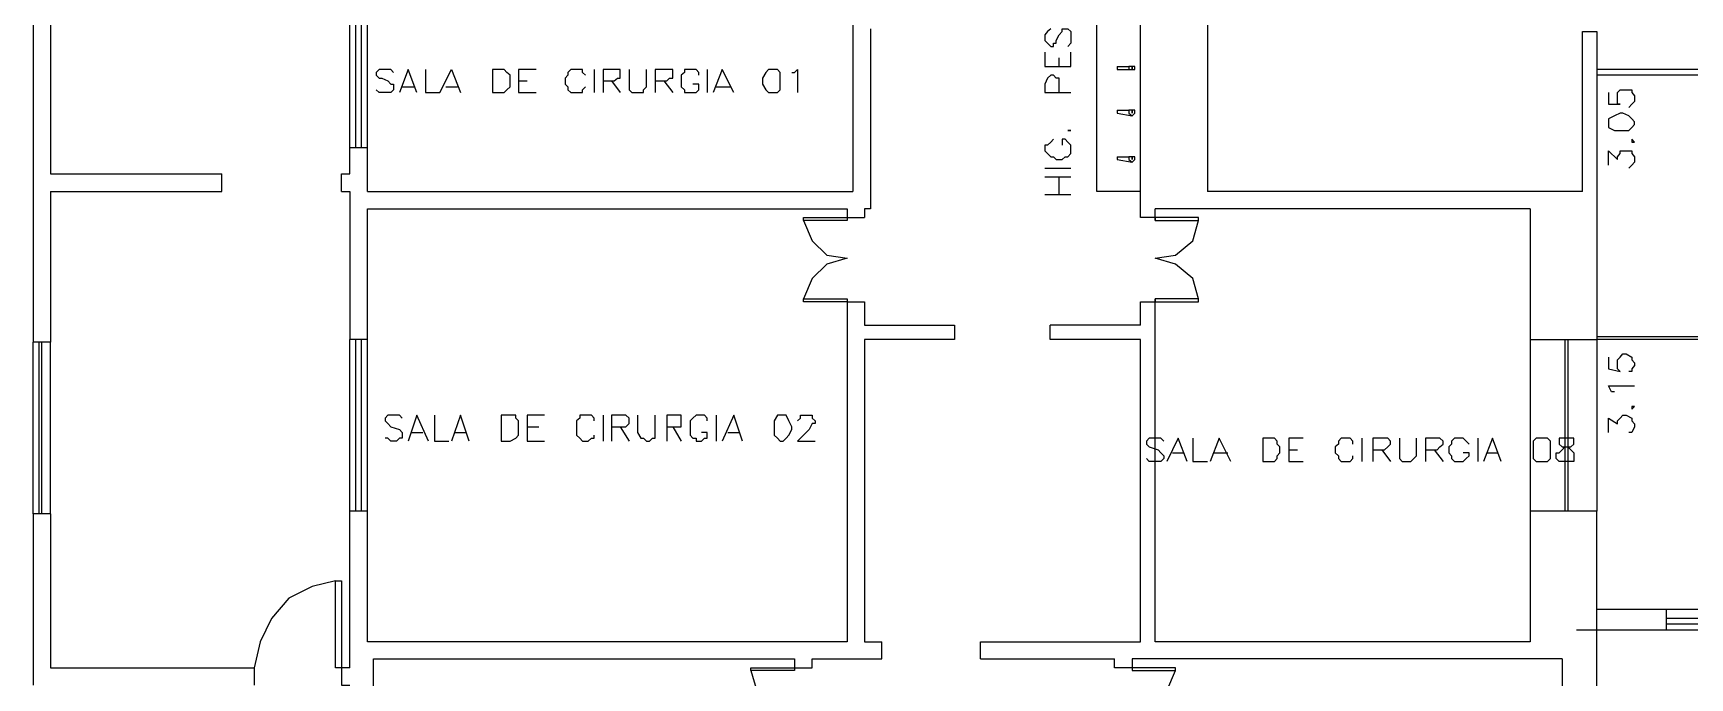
# Model space of a CAD drawing. Header units: millimetres. Extents: x -369 to -70, y -1414 to -1185.
# Drawn here: x -211.74 to -192.45, y -1346.48 to -1338.97 of the extents above; entities that cross this region are included whole.
import ezdxf

# ---------------------------------------------------------------- set-up
doc = ezdxf.new("R2010")
doc.units = ezdxf.units.MM
doc.header["$MEASUREMENT"] = 0
for name, color, linetype in [('10', 10, 'Continuous'), ('12', 12, 'Continuous'), ('4', 4, 'Continuous'), ('50', 50, 'Continuous'), ('6', 6, 'Continuous'), ('8', 8, 'Continuous')]:
    doc.layers.add(name, color=color, linetype=linetype)

msp = doc.modelspace()

# ---------------------------------------------------------------- linework, layer by layer
at = {"layer": '10'}
for points in [[(-198.068, -1337.629), (-198.068, -1340.81)], [(-198.847, -1341.114), (-198.847, -1337.733)], [(-211.739, -1338.848), (-211.739, -1342.568)], [(-211.536, -1338.848), (-211.536, -1340.606), (-209.541, -1340.606)], [(-202.196, -1338.848), (-202.196, -1340.81)], [(-201.992, -1338.916), (-201.992, -1341.014)], [(-193.704, -1340.81), (-193.704, -1338.948), (-193.704, -1338.948), (-193.536, -1338.948), (-193.536, -1338.948), (-193.536, -1342.536)], [(-207.847, -1340.302), (-208.051, -1340.302)], [(-208.051, -1340.606), (-208.051, -1340.302)], [(-207.847, -1340.81), (-207.847, -1340.302)], [(-209.541, -1340.81), (-209.541, -1340.606)], [(-208.151, -1340.606), (-208.051, -1340.606)], [(-208.151, -1340.81), (-208.151, -1340.606)], [(-211.536, -1340.81), (-211.536, -1342.568), (-211.536, -1342.568), (-211.739, -1342.568)], [(-211.536, -1340.81), (-209.541, -1340.81)], [(-208.151, -1340.81), (-208.051, -1340.81), (-208.051, -1340.81), (-208.051, -1342.536)], [(-207.847, -1340.81), (-202.196, -1340.81)], [(-193.704, -1340.81), (-198.068, -1340.81)], [(-207.847, -1341.014), (-202.264, -1341.014)], [(-207.847, -1342.536), (-207.847, -1341.014)], [(-202.264, -1341.15), (-202.772, -1341.15), (-202.772, -1341.114), (-202.264, -1341.114), (-202.264, -1341.15)], [(-202.264, -1341.014), (-202.264, -1341.15)], [(-202.264, -1341.114), (-202.06, -1341.114)], [(-201.992, -1341.014), (-202.06, -1341.014), (-202.06, -1341.014), (-202.06, -1341.114)], [(-198.679, -1341.114), (-198.847, -1341.114)], [(-194.311, -1341.014), (-198.679, -1341.014)], [(-198.679, -1341.15), (-198.679, -1341.014)], [(-198.679, -1341.15), (-198.172, -1341.15), (-198.172, -1341.114), (-198.679, -1341.114), (-198.679, -1341.15)], [(-194.311, -1341.014), (-194.311, -1342.536)], [(-202.264, -1342.097), (-202.772, -1342.097), (-202.772, -1342.061), (-202.264, -1342.061), (-202.264, -1342.097)], [(-202.264, -1342.061), (-202.264, -1346.057)], [(-202.264, -1342.097), (-202.06, -1342.097)], [(-202.06, -1342.097), (-202.06, -1342.369), (-202.06, -1342.369), (-201.013, -1342.369), (-201.013, -1342.536), (-201.013, -1342.536), (-202.06, -1342.536)], [(-198.847, -1342.369), (-198.847, -1342.097), (-198.847, -1342.097), (-198.679, -1342.097)], [(-198.679, -1346.057), (-198.679, -1342.061)], [(-198.679, -1342.097), (-198.172, -1342.097), (-198.172, -1342.061), (-198.679, -1342.061), (-198.679, -1342.097)], [(-199.898, -1342.536), (-199.898, -1342.369)], [(-198.847, -1342.369), (-199.898, -1342.369)], [(-207.847, -1342.536), (-208.051, -1342.536)], [(-202.06, -1342.536), (-202.06, -1346.057)], [(-200.709, -1346.057), (-198.847, -1346.057), (-198.847, -1346.057), (-198.847, -1342.536)], [(-198.847, -1342.536), (-199.898, -1342.536)], [(-194.311, -1342.536), (-193.536, -1342.536)], [(-211.536, -1344.567), (-211.739, -1344.567)], [(-211.739, -1344.567), (-211.739, -1346.565)], [(-211.536, -1344.567), (-211.536, -1346.361)], [(-207.847, -1344.535), (-208.051, -1344.535)], [(-208.051, -1346.361), (-208.051, -1344.535)], [(-207.847, -1346.057), (-207.847, -1344.535)], [(-194.311, -1344.535), (-194.311, -1346.057)], [(-193.94, -1346.257), (-193.94, -1347.24), (-193.536, -1347.24), (-193.536, -1347.24), (-193.536, -1344.535), (-193.536, -1344.535), (-194.311, -1344.535)], [(-208.151, -1346.361), (-208.219, -1346.361), (-208.219, -1345.346), (-208.151, -1345.346), (-208.151, -1346.361)], [(-192.725, -1345.921), (-192.725, -1345.682), (-192.725, -1345.682), (-193.536, -1345.682)], [(-192.725, -1345.921), (-193.772, -1345.921)], [(-207.847, -1346.053), (-202.264, -1346.053)], [(-202.06, -1346.057), (-201.86, -1346.057)], [(-201.86, -1346.257), (-201.86, -1346.057)], [(-200.709, -1346.257), (-200.709, -1346.057)], [(-194.311, -1346.057), (-198.679, -1346.057)], [(-211.536, -1346.361), (-209.166, -1346.361)], [(-209.166, -1346.361), (-209.166, -1346.565)], [(-208.051, -1346.361), (-208.151, -1346.361), (-208.151, -1346.361), (-208.151, -1346.565), (-208.151, -1346.565), (-208.051, -1346.565)], [(-207.779, -1349.202), (-207.779, -1346.257)], [(-207.779, -1346.257), (-202.875, -1346.257)], [(-202.875, -1346.393), (-203.383, -1346.393), (-203.383, -1346.361), (-202.875, -1346.361)], [(-202.875, -1346.257), (-202.875, -1346.393)], [(-202.875, -1346.361), (-202.672, -1346.361)], [(-202.672, -1346.257), (-201.86, -1346.257)], [(-202.672, -1346.361), (-202.672, -1346.257)], [(-200.709, -1346.257), (-199.151, -1346.257)], [(-199.151, -1346.361), (-199.151, -1346.257)], [(-198.947, -1346.361), (-199.151, -1346.361)], [(-193.94, -1346.257), (-198.947, -1346.257)], [(-198.947, -1346.257), (-198.947, -1346.361)], [(-198.947, -1346.393), (-198.44, -1346.393), (-198.44, -1346.361), (-198.947, -1346.361), (-198.947, -1346.393)]]:
    msp.add_lwpolyline(points, dxfattribs=at)
at = {"layer": '12'}
for points in [[(-189.304, -1339.391), (-193.536, -1339.391)], [(-189.304, -1339.455), (-193.536, -1339.455)], [(-190.523, -1342.504), (-193.536, -1342.504)], [(-190.93, -1342.536), (-193.536, -1342.536)]]:
    msp.add_lwpolyline(points, dxfattribs=at)
at = {"layer": '4'}
for points in [[(-199.355, -1340.81), (-199.355, -1337.969)], [(-199.119, -1339.355), (-198.983, -1339.355)], [(-199.119, -1339.355), (-199.119, -1339.391), (-199.119, -1339.391), (-198.947, -1339.391)], [(-198.915, -1339.391), (-198.915, -1339.355), (-198.947, -1339.355), (-198.983, -1339.355), (-198.983, -1339.391), (-198.947, -1339.391), (-198.915, -1339.391)], [(-198.947, -1339.391), (-198.947, -1339.355), (-198.947, -1339.391)], [(-199.119, -1339.863), (-198.983, -1339.863)], [(-199.119, -1339.863), (-199.119, -1339.899), (-199.119, -1339.899), (-198.947, -1339.931)], [(-198.915, -1339.899), (-198.915, -1339.863), (-198.947, -1339.863), (-198.983, -1339.863), (-198.983, -1339.899), (-198.947, -1339.931), (-198.915, -1339.899)], [(-198.947, -1339.899), (-198.947, -1339.899), (-198.947, -1339.863), (-198.947, -1339.899)], [(-199.119, -1340.406), (-198.983, -1340.406)], [(-199.119, -1340.406), (-199.119, -1340.438), (-199.119, -1340.438), (-198.947, -1340.47)], [(-198.915, -1340.438), (-198.915, -1340.406), (-198.947, -1340.406), (-198.983, -1340.406), (-198.983, -1340.438), (-198.947, -1340.47), (-198.915, -1340.438)], [(-198.947, -1340.438), (-198.947, -1340.406), (-198.947, -1340.438)], [(-198.847, -1340.81), (-199.355, -1340.81)]]:
    msp.add_lwpolyline(points, dxfattribs=at)
at = {"layer": '50'}
for points in [[(-199.894, -1338.916), (-199.93, -1338.948), (-199.962, -1338.984), (-199.962, -1339.052), (-199.93, -1339.084), (-199.894, -1339.12), (-199.862, -1339.12), (-199.862, -1339.084), (-199.83, -1339.084), (-199.83, -1339.052), (-199.794, -1338.984), (-199.762, -1338.948), (-199.762, -1338.916), (-199.726, -1338.916), (-199.694, -1338.916), (-199.658, -1338.948), (-199.658, -1338.984), (-199.658, -1339.052), (-199.658, -1339.084), (-199.694, -1339.12)], [(-199.962, -1339.187), (-199.962, -1339.355), (-199.962, -1339.355), (-199.658, -1339.355)], [(-199.658, -1339.355), (-199.658, -1339.187)], [(-207.543, -1339.423), (-207.575, -1339.391), (-207.611, -1339.391), (-207.679, -1339.391), (-207.711, -1339.391), (-207.747, -1339.423), (-207.747, -1339.455), (-207.711, -1339.491), (-207.679, -1339.491), (-207.611, -1339.523), (-207.575, -1339.559), (-207.543, -1339.559), (-207.543, -1339.591), (-207.543, -1339.627), (-207.575, -1339.659), (-207.611, -1339.659), (-207.679, -1339.659), (-207.711, -1339.659), (-207.747, -1339.627)], [(-207.271, -1339.659), (-207.375, -1339.391), (-207.375, -1339.391), (-207.475, -1339.659)], [(-207.172, -1339.391), (-207.172, -1339.659), (-207.004, -1339.659), (-207.004, -1339.659), (-206.868, -1339.391), (-206.868, -1339.391), (-206.764, -1339.659)], [(-206.392, -1339.391), (-206.392, -1339.659), (-206.392, -1339.659), (-206.292, -1339.659), (-206.256, -1339.659), (-206.224, -1339.627), (-206.188, -1339.591), (-206.188, -1339.559), (-206.188, -1339.491), (-206.188, -1339.455), (-206.224, -1339.423), (-206.256, -1339.391), (-206.292, -1339.391), (-206.392, -1339.391)], [(-205.885, -1339.391), (-206.089, -1339.391), (-206.089, -1339.391), (-206.089, -1339.659)], [(-205.309, -1339.455), (-205.345, -1339.423), (-205.345, -1339.391), (-205.377, -1339.391), (-205.445, -1339.391), (-205.481, -1339.391), (-205.513, -1339.423), (-205.513, -1339.455), (-205.545, -1339.491), (-205.545, -1339.559), (-205.513, -1339.591), (-205.513, -1339.627), (-205.481, -1339.659), (-205.445, -1339.659), (-205.377, -1339.659), (-205.345, -1339.659), (-205.345, -1339.627), (-205.309, -1339.591)], [(-205.209, -1339.391), (-205.209, -1339.659)], [(-205.105, -1339.523), (-204.974, -1339.523), (-204.938, -1339.491), (-204.906, -1339.491), (-204.906, -1339.455), (-204.906, -1339.423), (-204.906, -1339.391), (-204.938, -1339.391), (-204.974, -1339.391), (-205.105, -1339.391), (-205.105, -1339.391), (-205.105, -1339.659)], [(-204.802, -1339.391), (-204.802, -1339.591), (-204.802, -1339.627), (-204.77, -1339.659), (-204.702, -1339.659), (-204.634, -1339.659), (-204.634, -1339.627), (-204.598, -1339.591), (-204.598, -1339.391)], [(-204.498, -1339.523), (-204.362, -1339.523), (-204.33, -1339.491), (-204.294, -1339.491), (-204.294, -1339.455), (-204.294, -1339.423), (-204.294, -1339.391), (-204.33, -1339.391), (-204.362, -1339.391), (-204.498, -1339.391), (-204.498, -1339.391), (-204.498, -1339.659)], [(-203.99, -1339.455), (-203.99, -1339.423), (-204.022, -1339.391), (-204.058, -1339.391), (-204.126, -1339.391), (-204.158, -1339.391), (-204.158, -1339.423), (-204.194, -1339.455), (-204.194, -1339.491), (-204.194, -1339.559), (-204.194, -1339.591), (-204.158, -1339.627), (-204.158, -1339.659), (-204.126, -1339.659), (-204.058, -1339.659), (-204.022, -1339.659), (-203.99, -1339.627), (-203.99, -1339.591), (-203.99, -1339.559), (-203.99, -1339.559), (-204.058, -1339.559)], [(-203.891, -1339.391), (-203.891, -1339.659)], [(-203.583, -1339.659), (-203.719, -1339.391), (-203.719, -1339.391), (-203.823, -1339.659)], [(-203.143, -1339.391), (-203.179, -1339.391), (-203.211, -1339.423), (-203.247, -1339.491), (-203.247, -1339.559), (-203.211, -1339.627), (-203.179, -1339.659), (-203.143, -1339.659), (-203.111, -1339.659), (-203.075, -1339.659), (-203.043, -1339.627), (-203.043, -1339.559), (-203.043, -1339.491), (-203.043, -1339.423), (-203.075, -1339.391), (-203.111, -1339.391), (-203.143, -1339.391)], [(-202.907, -1339.423), (-202.875, -1339.423), (-202.84, -1339.391), (-202.84, -1339.659)], [(-199.794, -1339.355), (-199.794, -1339.255)], [(-207.443, -1339.591), (-207.307, -1339.591)], [(-206.936, -1339.591), (-206.8, -1339.591)], [(-206.089, -1339.523), (-205.989, -1339.523)], [(-205.006, -1339.523), (-204.906, -1339.659)], [(-204.398, -1339.523), (-204.294, -1339.659)], [(-203.787, -1339.591), (-203.619, -1339.591)], [(-199.794, -1339.659), (-199.794, -1339.559), (-199.794, -1339.491), (-199.83, -1339.491), (-199.862, -1339.455), (-199.894, -1339.455), (-199.93, -1339.491), (-199.962, -1339.559), (-199.962, -1339.659), (-199.962, -1339.659), (-199.658, -1339.659)], [(-193.4, -1339.659), (-193.4, -1339.795), (-193.264, -1339.795), (-193.296, -1339.795), (-193.296, -1339.763), (-193.296, -1339.695), (-193.296, -1339.659), (-193.264, -1339.627), (-193.232, -1339.627), (-193.196, -1339.627), (-193.128, -1339.627), (-193.128, -1339.659), (-193.096, -1339.695), (-193.096, -1339.763), (-193.128, -1339.795), (-193.164, -1339.831)], [(-206.089, -1339.659), (-205.885, -1339.659)], [(-193.4, -1340.031), (-193.4, -1340.067), (-193.332, -1340.099), (-193.264, -1340.099), (-193.232, -1340.099), (-193.164, -1340.099), (-193.128, -1340.067), (-193.096, -1340.031), (-193.096, -1339.999), (-193.128, -1339.963), (-193.164, -1339.931), (-193.232, -1339.899), (-193.264, -1339.899), (-193.332, -1339.931), (-193.4, -1339.963), (-193.4, -1339.999), (-193.4, -1340.031)], [(-199.862, -1340.203), (-199.894, -1340.235), (-199.93, -1340.27), (-199.962, -1340.27), (-199.962, -1340.338), (-199.93, -1340.37), (-199.894, -1340.406), (-199.862, -1340.406), (-199.83, -1340.438), (-199.762, -1340.438), (-199.726, -1340.406), (-199.694, -1340.406), (-199.658, -1340.37), (-199.658, -1340.338), (-199.658, -1340.27), (-199.694, -1340.235), (-199.726, -1340.203), (-199.762, -1340.203), (-199.762, -1340.203), (-199.762, -1340.27)], [(-199.694, -1340.099), (-199.658, -1340.099), (-199.694, -1340.099)], [(-193.128, -1340.235), (-193.128, -1340.235), (-193.096, -1340.235), (-193.128, -1340.203), (-193.128, -1340.235)], [(-193.4, -1340.506), (-193.4, -1340.338), (-193.296, -1340.438), (-193.296, -1340.406), (-193.264, -1340.37), (-193.264, -1340.338), (-193.232, -1340.338), (-193.196, -1340.338), (-193.128, -1340.338), (-193.128, -1340.37), (-193.096, -1340.406), (-193.096, -1340.47), (-193.128, -1340.506), (-193.164, -1340.538)], [(-199.962, -1340.538), (-199.658, -1340.538)], [(-199.962, -1340.642), (-199.658, -1340.642)], [(-199.794, -1340.846), (-199.794, -1340.642)], [(-199.962, -1340.846), (-199.658, -1340.846)], [(-193.4, -1342.74), (-193.4, -1342.876), (-193.264, -1342.908), (-193.296, -1342.876), (-193.296, -1342.84), (-193.296, -1342.808), (-193.296, -1342.772), (-193.264, -1342.74), (-193.232, -1342.704), (-193.196, -1342.704), (-193.128, -1342.74), (-193.128, -1342.772), (-193.096, -1342.808), (-193.096, -1342.84), (-193.128, -1342.876), (-193.128, -1342.908), (-193.164, -1342.908)], [(-193.332, -1343.144), (-193.364, -1343.144), (-193.4, -1343.076), (-193.096, -1343.076)], [(-207.443, -1343.452), (-207.475, -1343.416), (-207.511, -1343.416), (-207.575, -1343.416), (-207.611, -1343.416), (-207.643, -1343.452), (-207.643, -1343.484), (-207.611, -1343.516), (-207.575, -1343.552), (-207.475, -1343.583), (-207.443, -1343.619), (-207.443, -1343.687), (-207.475, -1343.687), (-207.511, -1343.719), (-207.575, -1343.719), (-207.611, -1343.687), (-207.643, -1343.687)], [(-207.136, -1343.719), (-207.271, -1343.416), (-207.271, -1343.416), (-207.375, -1343.719)], [(-207.068, -1343.416), (-207.068, -1343.719), (-206.9, -1343.719)], [(-206.664, -1343.719), (-206.764, -1343.416), (-206.764, -1343.416), (-206.868, -1343.719)], [(-206.292, -1343.416), (-206.292, -1343.719), (-206.292, -1343.719), (-206.188, -1343.719), (-206.121, -1343.687), (-206.089, -1343.651), (-206.089, -1343.619), (-206.089, -1343.516), (-206.089, -1343.484), (-206.121, -1343.452), (-206.121, -1343.416), (-206.188, -1343.416), (-206.292, -1343.416)], [(-205.785, -1343.416), (-205.989, -1343.416), (-205.989, -1343.416), (-205.989, -1343.719)], [(-205.209, -1343.484), (-205.209, -1343.452), (-205.241, -1343.416), (-205.277, -1343.416), (-205.345, -1343.416), (-205.377, -1343.416), (-205.377, -1343.452), (-205.413, -1343.484), (-205.413, -1343.516), (-205.413, -1343.619), (-205.413, -1343.651), (-205.377, -1343.687), (-205.345, -1343.719), (-205.277, -1343.719), (-205.241, -1343.687), (-205.209, -1343.687), (-205.209, -1343.651)], [(-205.105, -1343.416), (-205.105, -1343.719)], [(-205.006, -1343.552), (-204.87, -1343.552), (-204.838, -1343.552), (-204.802, -1343.516), (-204.802, -1343.484), (-204.802, -1343.452), (-204.838, -1343.416), (-204.87, -1343.416), (-205.006, -1343.416), (-205.006, -1343.416), (-205.006, -1343.719)], [(-204.702, -1343.416), (-204.702, -1343.619), (-204.666, -1343.687), (-204.634, -1343.687), (-204.598, -1343.719), (-204.566, -1343.719), (-204.53, -1343.687), (-204.498, -1343.687), (-204.498, -1343.619), (-204.498, -1343.416)], [(-204.362, -1343.552), (-204.262, -1343.552), (-204.194, -1343.552), (-204.194, -1343.516), (-204.194, -1343.484), (-204.194, -1343.452), (-204.194, -1343.416), (-204.262, -1343.416), (-204.362, -1343.416), (-204.362, -1343.416), (-204.362, -1343.719)], [(-203.891, -1343.484), (-203.891, -1343.452), (-203.923, -1343.416), (-203.958, -1343.416), (-204.022, -1343.416), (-204.058, -1343.452), (-204.09, -1343.484), (-204.09, -1343.516), (-204.09, -1343.619), (-204.09, -1343.651), (-204.058, -1343.687), (-204.022, -1343.687), (-204.022, -1343.719), (-203.958, -1343.719), (-203.923, -1343.687), (-203.891, -1343.687), (-203.891, -1343.651), (-203.891, -1343.619), (-203.891, -1343.619), (-203.958, -1343.619)], [(-203.787, -1343.416), (-203.787, -1343.719)], [(-203.483, -1343.719), (-203.583, -1343.416), (-203.583, -1343.416), (-203.719, -1343.719)], [(-203.043, -1343.416), (-203.075, -1343.416), (-203.111, -1343.484), (-203.111, -1343.552), (-203.111, -1343.583), (-203.111, -1343.651), (-203.075, -1343.687), (-203.043, -1343.719), (-203.007, -1343.719), (-202.975, -1343.687), (-202.943, -1343.651), (-202.907, -1343.583), (-202.907, -1343.552), (-202.943, -1343.484), (-202.975, -1343.416), (-203.007, -1343.416), (-203.043, -1343.416)], [(-202.84, -1343.484), (-202.84, -1343.484), (-202.808, -1343.452), (-202.808, -1343.416), (-202.772, -1343.416), (-202.704, -1343.416), (-202.672, -1343.416), (-202.672, -1343.452), (-202.636, -1343.484), (-202.636, -1343.516), (-202.672, -1343.516), (-202.704, -1343.583), (-202.84, -1343.719), (-202.636, -1343.719)], [(-193.4, -1343.619), (-193.4, -1343.452), (-193.296, -1343.52), (-193.296, -1343.484), (-193.264, -1343.452), (-193.232, -1343.416), (-193.196, -1343.416), (-193.128, -1343.452), (-193.128, -1343.484), (-193.096, -1343.52), (-193.096, -1343.552), (-193.128, -1343.619), (-193.164, -1343.619)], [(-193.128, -1343.316), (-193.128, -1343.348), (-193.096, -1343.316), (-193.128, -1343.316)], [(-207.339, -1343.619), (-207.204, -1343.619)], [(-206.832, -1343.619), (-206.696, -1343.619)], [(-205.989, -1343.552), (-205.853, -1343.552)], [(-204.906, -1343.552), (-204.802, -1343.719)], [(-204.294, -1343.552), (-204.194, -1343.719)], [(-203.651, -1343.619), (-203.515, -1343.619)], [(-198.575, -1343.719), (-198.611, -1343.687), (-198.643, -1343.687), (-198.711, -1343.687), (-198.747, -1343.687), (-198.779, -1343.719), (-198.779, -1343.755), (-198.747, -1343.787), (-198.643, -1343.823), (-198.611, -1343.855), (-198.575, -1343.891), (-198.575, -1343.923), (-198.611, -1343.959), (-198.643, -1343.959), (-198.711, -1343.959), (-198.747, -1343.959), (-198.779, -1343.923)], [(-198.304, -1343.959), (-198.408, -1343.687), (-198.408, -1343.687), (-198.543, -1343.959)], [(-198.24, -1343.687), (-198.24, -1343.959), (-198.068, -1343.959)], [(-197.796, -1343.959), (-197.932, -1343.687), (-197.932, -1343.687), (-198.036, -1343.959)], [(-197.424, -1343.687), (-197.424, -1343.959), (-197.424, -1343.959), (-197.325, -1343.959), (-197.289, -1343.959), (-197.257, -1343.923), (-197.257, -1343.891), (-197.225, -1343.855), (-197.225, -1343.787), (-197.257, -1343.755), (-197.257, -1343.719), (-197.289, -1343.687), (-197.325, -1343.687), (-197.424, -1343.687)], [(-196.953, -1343.687), (-197.121, -1343.687), (-197.121, -1343.687), (-197.121, -1343.959)], [(-196.377, -1343.755), (-196.377, -1343.719), (-196.409, -1343.687), (-196.445, -1343.687), (-196.477, -1343.687), (-196.513, -1343.687), (-196.545, -1343.719), (-196.545, -1343.755), (-196.581, -1343.787), (-196.581, -1343.855), (-196.545, -1343.891), (-196.545, -1343.923), (-196.513, -1343.959), (-196.477, -1343.959), (-196.445, -1343.959), (-196.409, -1343.959), (-196.377, -1343.923), (-196.377, -1343.891)], [(-196.273, -1343.687), (-196.273, -1343.959)], [(-196.142, -1343.823), (-196.006, -1343.823), (-195.97, -1343.787), (-195.938, -1343.755), (-195.938, -1343.719), (-195.97, -1343.687), (-196.006, -1343.687), (-196.142, -1343.687), (-196.142, -1343.687), (-196.142, -1343.959)], [(-195.834, -1343.687), (-195.834, -1343.891), (-195.834, -1343.923), (-195.802, -1343.959), (-195.766, -1343.959), (-195.734, -1343.959), (-195.702, -1343.959), (-195.666, -1343.923), (-195.634, -1343.891), (-195.634, -1343.687)], [(-195.53, -1343.823), (-195.394, -1343.823), (-195.362, -1343.787), (-195.326, -1343.755), (-195.326, -1343.719), (-195.362, -1343.687), (-195.394, -1343.687), (-195.53, -1343.687), (-195.53, -1343.687), (-195.53, -1343.959)], [(-195.023, -1343.755), (-195.059, -1343.719), (-195.091, -1343.687), (-195.158, -1343.687), (-195.194, -1343.687), (-195.226, -1343.719), (-195.226, -1343.755), (-195.258, -1343.787), (-195.258, -1343.855), (-195.226, -1343.891), (-195.226, -1343.923), (-195.194, -1343.959), (-195.158, -1343.959), (-195.091, -1343.959), (-195.059, -1343.923), (-195.023, -1343.891), (-195.023, -1343.855), (-195.023, -1343.855), (-195.091, -1343.855)], [(-194.923, -1343.687), (-194.923, -1343.959)], [(-194.651, -1343.959), (-194.751, -1343.687), (-194.751, -1343.687), (-194.855, -1343.959)], [(-194.179, -1343.687), (-194.243, -1343.687), (-194.279, -1343.719), (-194.279, -1343.787), (-194.279, -1343.855), (-194.279, -1343.923), (-194.243, -1343.959), (-194.179, -1343.959), (-194.111, -1343.959), (-194.075, -1343.923), (-194.075, -1343.855), (-194.075, -1343.787), (-194.075, -1343.719), (-194.111, -1343.687), (-194.179, -1343.687)], [(-193.908, -1343.687), (-193.976, -1343.687), (-193.976, -1343.719), (-193.976, -1343.755), (-193.94, -1343.787), (-193.872, -1343.787), (-193.84, -1343.823), (-193.804, -1343.855), (-193.804, -1343.923), (-193.804, -1343.959), (-193.872, -1343.959), (-193.908, -1343.959), (-193.976, -1343.959), (-194.008, -1343.923), (-194.008, -1343.855), (-193.976, -1343.855), (-193.94, -1343.823), (-193.908, -1343.787), (-193.84, -1343.787), (-193.804, -1343.755), (-193.804, -1343.719), (-193.804, -1343.687), (-193.872, -1343.687), (-193.908, -1343.687)], [(-205.989, -1343.719), (-205.785, -1343.719)], [(-198.475, -1343.855), (-198.34, -1343.855)], [(-198, -1343.855), (-197.832, -1343.855)], [(-197.121, -1343.823), (-197.021, -1343.823)], [(-196.038, -1343.823), (-195.938, -1343.959)], [(-195.43, -1343.823), (-195.326, -1343.959)], [(-194.819, -1343.855), (-194.687, -1343.855)], [(-197.121, -1343.959), (-196.953, -1343.959)]]:
    msp.add_lwpolyline(points, dxfattribs=at)
at = {"layer": '6'}
for points in [[(-202.772, -1341.15), (-202.672, -1341.385), (-202.5, -1341.553), (-202.264, -1341.589), (-202.5, -1341.657), (-202.672, -1341.825), (-202.772, -1342.061)], [(-198.172, -1342.061), (-198.24, -1341.825), (-198.44, -1341.657), (-198.679, -1341.589), (-198.679, -1341.589), (-198.44, -1341.553), (-198.24, -1341.385), (-198.172, -1341.15)], [(-208.219, -1345.346), (-208.49, -1345.414), (-208.762, -1345.55), (-208.966, -1345.785), (-209.098, -1346.057), (-209.166, -1346.361)], [(-203.383, -1346.393), (-203.315, -1346.629), (-203.111, -1346.801), (-202.875, -1346.868)], [(-198.947, -1346.868), (-198.711, -1346.801), (-198.543, -1346.629), (-198.44, -1346.393)]]:
    msp.add_lwpolyline(points, dxfattribs=at)
at = {"layer": '8'}
for points in [[(-208.051, -1340.302), (-208.051, -1338.308)], [(-207.983, -1340.302), (-207.983, -1338.308)], [(-207.915, -1340.302), (-207.915, -1338.308)], [(-207.847, -1340.302), (-207.847, -1338.308)], [(-211.739, -1344.567), (-211.739, -1342.568)], [(-211.671, -1344.567), (-211.671, -1342.568)], [(-211.64, -1344.567), (-211.64, -1342.568)], [(-211.536, -1344.567), (-211.536, -1342.568)], [(-208.051, -1344.531), (-208.051, -1342.536)], [(-207.983, -1344.531), (-207.983, -1342.536)], [(-207.915, -1344.531), (-207.915, -1342.536)], [(-207.847, -1344.531), (-207.847, -1342.536)], [(-194.311, -1342.536), (-194.311, -1344.535)], [(-193.908, -1342.536), (-193.908, -1344.535)], [(-193.872, -1342.536), (-193.872, -1344.535)], [(-193.536, -1342.536), (-193.536, -1344.535)], [(-191.71, -1345.682), (-192.725, -1345.682)], [(-191.71, -1345.785), (-192.725, -1345.785)], [(-191.71, -1345.853), (-192.725, -1345.853)], [(-191.71, -1345.921), (-192.725, -1345.921)]]:
    msp.add_lwpolyline(points, dxfattribs=at)

doc.saveas('drawing.dxf')
